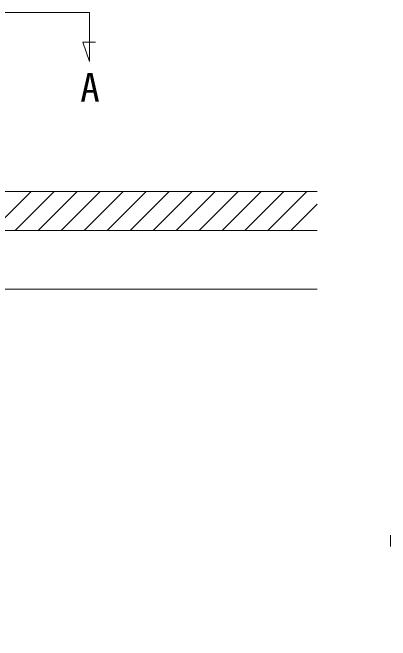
# Model space of a CAD drawing. Units: millimetres, scale not verified. Extents: x -990 to 990, y -1600 to 1603.
# Drawn here: x 153.8 to 270, y 33.9 to 226.9 of the extents above; entities that cross this region are included whole.
import ezdxf
from ezdxf.enums import TextEntityAlignment as Align

# ---------------------------------------------------------------- set-up
doc = ezdxf.new("R2010")
doc.units = ezdxf.units.MM
doc.header["$LTSCALE"] = 8
doc.linetypes.add('CHAIN2', pattern=[12, 9, -1, 1, -1])
for name, color, linetype, lineweight in [('0-1_USER1', 3, 'Continuous', 9), ('0-2_YKK_ZWAK', 3, 'Continuous', 9), ('0-3_YKK_11', 2, 'Continuous', 9), ('0-5_YKK_13', 3, 'Continuous', 18), ('0-9_YSS_KE', 4, 'Continuous', 9)]:
    doc.layers.add(name, color=color, linetype=linetype, lineweight=lineweight)
doc.styles.add('ＭＳ ゴシック', font='')
doc.styles.get('ＭＳ ゴシック').set_extended_font_data('MS Gothic')

msp = doc.modelspace()

# ---------------------------------------------------------------- linework, layer by layer
at = {"layer": '0-2_YKK_ZWAK'}
for p, q in [((247.464, 171.888), (102.464, 171.888)), ((147.469, 159.888), (159.469, 171.888)), ((154.54, 159.888), (166.54, 171.888)), ((161.611, 159.888), (173.611, 171.888)), ((168.682, 159.888), (180.682, 171.888)), ((175.753, 159.888), (187.753, 171.888)), ((182.824, 159.888), (194.824, 171.888)), ((189.895, 159.888), (201.895, 171.888)), ((196.966, 159.888), (208.966, 171.888)), ((204.037, 159.888), (216.037, 171.888)), ((211.108, 159.888), (223.108, 171.888)), ((218.18, 159.888), (230.18, 171.888)), ((225.251, 159.888), (237.251, 171.888)), ((232.322, 159.888), (244.322, 171.888)), ((239.393, 159.888), (247.464, 167.96)), ((247.464, 159.888), (102.464, 159.888))]:
    msp.add_line(p, q, dxfattribs=at)
at = {"layer": '0-3_YKK_11', "linetype": 'CHAIN2'}
for p, q in [((17.464, 226.888), (177.464, 226.888)), ((177.464, 226.888), (177.464, 211.888))]:
    msp.add_line(p, q, dxfattribs=at)
msp.add_lwpolyline([(177.464, 211.888), (175.335, 217.738), (179.235, 217.738)], dxfattribs=at)
at = {"layer": '0-5_YKK_13'}
msp.add_lwpolyline([(247.464, 141.888), (44.964, 141.888), (44.964, 33.888)], dxfattribs=at)
at = {"layer": '0-9_YSS_KE'}
msp.add_line((269.996, 66.254), (269.996, 62.784), dxfattribs=at)

# ---------------------------------------------------------------- texts
at = {"layer": '0-1_USER1', "style": 'ＭＳ ゴシック'}
msp.add_text('A', height=8.798, dxfattribs=at).set_placement((174.583, 196.908), align=Align.BOTTOM_LEFT)

doc.saveas('drawing.dxf')
